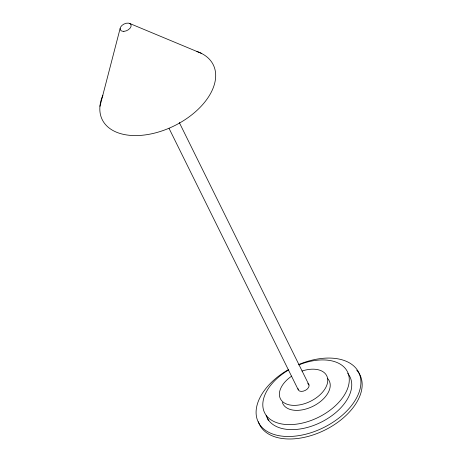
<?xml version="1.0" encoding="UTF-8"?>
<svg xmlns="http://www.w3.org/2000/svg" width="462" height="462" viewBox="0 0 462 462"><rect width="100%" height="100%" fill="white"/><g stroke="black" fill="none" stroke-linecap="round" stroke-linejoin="round"><path stroke-width="0.69" d="M99.942 106.324L120.103 28.575M129.782 23.51L201.253 53.292M179.291 122.522L308.997 384.962M169.08 128.442L298.146 389.587M298.845 364.899A46.212 27.939 -26.3 0 1 347.667 388.375A46.212 27.939 -26.3 0 1 277.674 422.978A46.212 27.939 -26.3 0 1 288.658 369.935M196.893 51.473A61.92 37.434 -26.3 0 1 205.469 101.195A61.92 37.434 -26.3 0 1 131.809 135.482A61.92 37.434 -26.3 0 1 102.87 95.236M356.728 370.189A56.023 33.87 -26.3 0 1 326.674 429.163A56.023 33.87 -26.3 0 1 258.356 421.685M301.952 371.067A25.855 15.633 -26.3 0 1 326.622 385.706A25.855 15.633 -26.3 0 1 288.288 404.625A25.855 15.633 -26.3 0 1 291.724 376.114M298.879 364.466A56.023 33.87 -26.3 0 1 359.061 392.302A56.023 33.87 -26.3 0 1 273.931 434.436A56.023 33.87 -26.3 0 1 288.219 369.739M327.725 378.621A25.855 15.633 -26.3 0 1 313.854 405.838A25.855 15.633 -26.3 0 1 282.322 402.385M268.353 420.31A46.212 27.939 -26.3 0 1 267.354 417.85M347.707 373.377A46.212 27.939 -26.3 0 1 321.991 421.766A46.212 27.939 -26.3 0 1 266.118 415.35M307.727 383.552A5.914 3.575 -26.3 0 1 305.359 390.373A5.914 3.575 -26.3 0 1 298.048 388.617M123.856 31.358A5.914 3.575 -26.3 0 0 131.052 24.919A5.914 3.575 -26.3 0 0 121.974 25.41A5.914 3.575 -26.3 0 0 123.856 31.358"/></g></svg>
